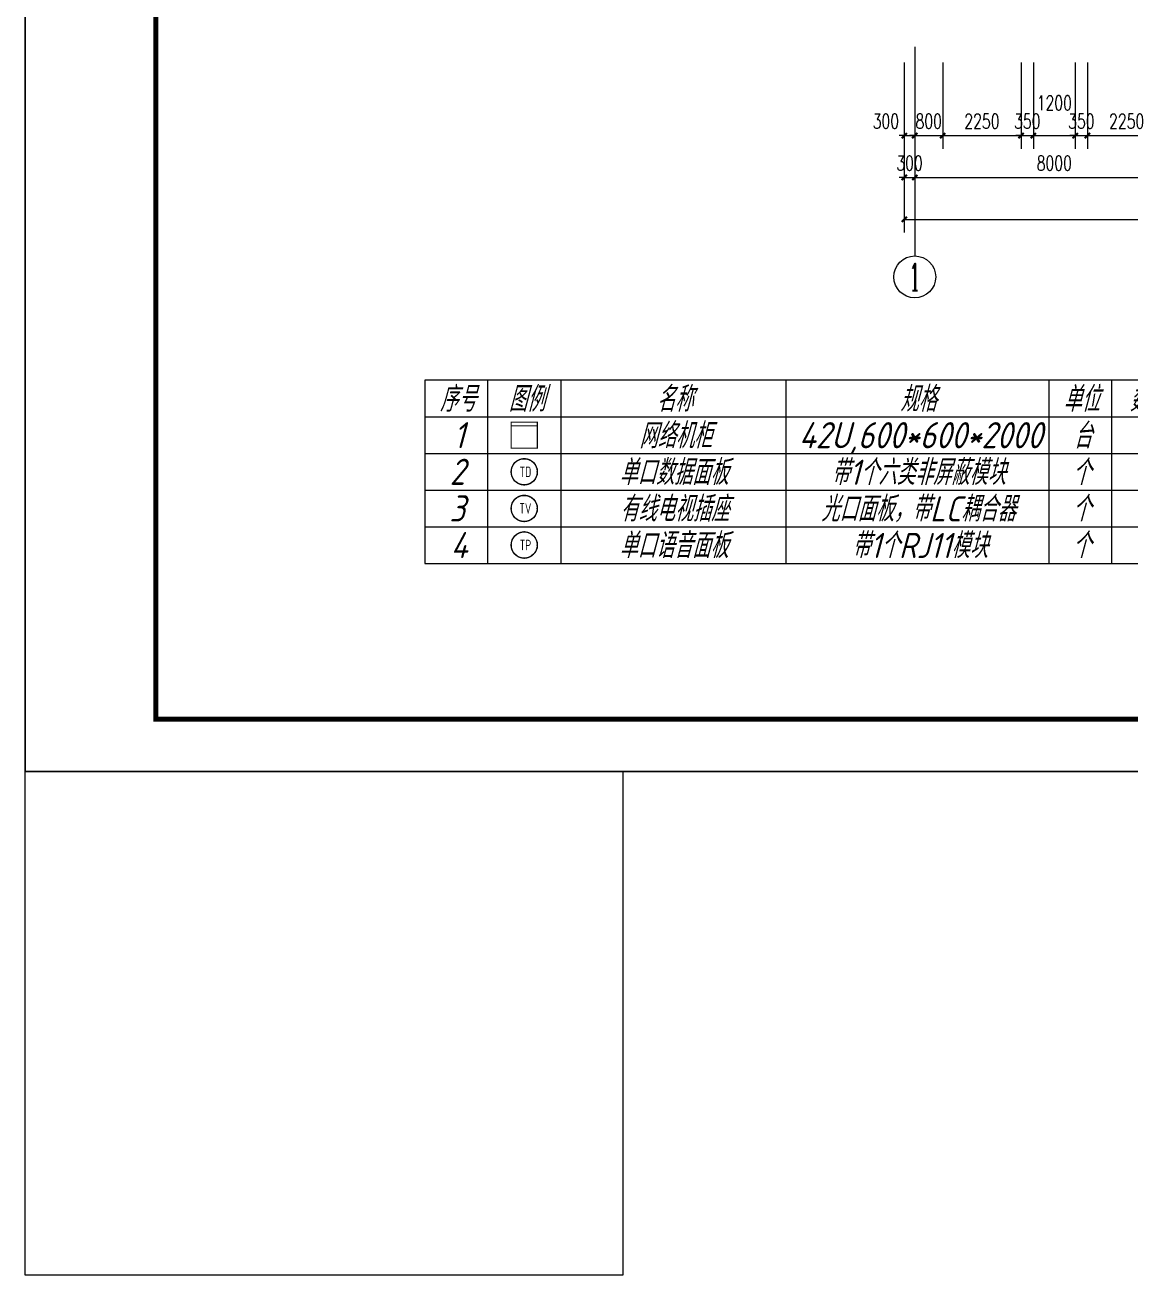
# Model space of a CAD drawing. Extents: x 0 to 2972856, y -1269770 to 0.
# Drawn here: x 2649646 to 2681356, y -1269770 to -1233923 of the extents above; entities that cross this region are included whole.
import ezdxf
from ezdxf.enums import TextEntityAlignment as Align

# ---------------------------------------------------------------- set-up
doc = ezdxf.new("R2010")
doc.units = 0
doc.header["$LTSCALE"] = 1000
doc.header["$PDSIZE"] = 50
doc.linetypes.add('接地线', pattern=[1.35002, 0.5, -1e-05, 1e-05, 0.5, -0.125, 0.1, -0.125])
for name, color, linetype in [('1-建筑底图', 8, 'Continuous'), ('AXIS_TEXT', 7, 'Continuous'), ('BTTK', 7, 'Continuous'), ('PUB_TITLE', 7, 'Continuous'), ('TEL_TAB', 7, 'Continuous'), ('电-线路-接地网', 6, '接地线')]:
    doc.layers.add(name, color=color, linetype=linetype)
doc.layers.add('yichutu', color=7, linetype='Continuous', true_color=0xffffff, plot=False)
doc.styles.add('_TCH_AXIS', font='COMPLEX', dxfattribs={"bigfont": 'GBCBIG'})
doc.styles.add('_TEL_ATTDEF', font='GBENOR', dxfattribs={"width": 0.8, "height": 3, "bigfont": 'GBCBIG'})
doc.styles.add('_TEL_DIM', font='SIMPLEX', dxfattribs={"width": 0.8, "height": 3.5, "bigfont": 'HZTXT'})
doc.styles.add('A_DIM_T3', font='SIMPLEX', dxfattribs={"width": 0.7, "bigfont": 'HZ'})
doc.styles.add('COMPLEX', font='COMPLEX')
doc.styles.add('HZ(TK)', font='geniso.shx', dxfattribs={"width": 0.9, "bigfont": 'hztxt.shx'})
doc.styles.get("Standard").update_dxf_attribs({"font": 'gbeitc.shx', "bigfont": 'gbcbig.shx'})
doc.dimstyles.new('_TCH_ARCH&&150', dxfattribs={"dimtxt": 420, "dimasz": 150, "dimexe": 375, "dimexo": 450, "dimgap": 202.5, "dimtad": 1, "dimdec": 0, "dimzin": 0, "dimdsep": 46, "dimtxsty": 'A_DIM_T3', "dimblk": 'ARCHTICK', "dimcen": 0.09, "dimclrt": 7, "dimazin": 2, "dimtfac": 1, "dimtdec": 0, "dimtix": 1, "dimtmove": 2, "dimatfit": 3, "dimfxl": 150, "dimtolj": 1, "dimtzin": 0, "dimarcsym": 0})

# ---------------------------------------------------------------- blocks, each defined once
blk = doc.blocks.new('vhtemplate_2020年新竖式图框_A0')
at = {"layer": 'PUB_TITLE', "color": 7}
blk.add_lwpolyline([(0, 0), (1189, 0), (1189, 841), (0, 841)], close=True, dxfattribs=at)
at = {"layer": 'PUB_TITLE', "const_width": 1}
blk.add_lwpolyline([(25, 10), (1179, 10), (1179, 831), (25, 831)], close=True, dxfattribs=at)
at = {"layer": 'BTTK', "color": 4, "style": 'HZ(TK)', "width": 0.9}
for tag, p in [('合作单位', (1144, 743.5)), ('建设单位', (1144, 209.5)), ('工程名称', (1144, 176.5)), ('子项名称', (1154, 160)), ('图纸名称', (1144, 141))]:
    blk.add_attdef(tag, text='', height=3.5, dxfattribs=at).set_placement(p, align=Align.MIDDLE_CENTER)
for tag, p in [('注册证书号', (1156.5, 309.01)), ('注册印章号', (1156.5, 301.01)), ('设计号', (1154, 193)), ('图别', (1137.75, 34)), ('图号', (1170.25, 34)), ('版本号', (1137.75, 26)), ('日期', (1170.25, 26))]:
    blk.add_attdef(tag, text='', height=3.5, dxfattribs=at).set_placement(p, align=Align.MIDDLE)
blk = doc.blocks.new('yct-1189-841-178350-126150-150-0.0')
at = {"layer": 'yichutu', "color": 7, "linetype": 'ByBlock', "true_color": 0xffffff}
blk.add_lwpolyline([(0, 0), (0, 126150), (178350, 126150), (178350, 0)], close=True, dxfattribs=at)
blk = doc.blocks.new('_ArchTick')
at = {"color": 0, "linetype": 'ByBlock', "const_width": 0.4}
blk.add_lwpolyline([(-0.5, -0.5), (0.5, 0.5)], dxfattribs=at)
blk = doc.blocks.new('*D1162')
at = {"layer": '1-建筑底图', "color": 0, "lineweight": -2, "transparency": 16777216}
for p, q in [((2060077, -1229225), (2060077, -1234100)), ((2167277, -1229225), (2167277, -1234100)), ((2060077, -1233725), (2167277, -1233725))]:
    blk.add_line(p, q, dxfattribs=at)
at = {"layer": 'Defpoints', "color": 0, "transparency": 16777216}
for p in [(2060077, -1228775), (2167277, -1228775), (2167277, -1233725)]:
    blk.add_point(p, dxfattribs=at)
at = {"layer": '1-建筑底图', "color": 0, "lineweight": -2, "transparency": 16777216, "xscale": 150, "yscale": 150, "zscale": 150, "rotation": 180}
blk.add_blockref('_ArchTick', (2060077, -1233725), dxfattribs=at)
at = {"layer": '1-建筑底图', "color": 0, "lineweight": -2, "transparency": 16777216, "xscale": 150, "yscale": 150, "zscale": 150}
blk.add_blockref('_ArchTick', (2167277, -1233725), dxfattribs=at)
at = {"layer": '1-建筑底图', "color": 7, "transparency": 16777216, "insert": (2113677, -1233313), "char_height": 420, "attachment_point": 5, "style": 'A_DIM_T3'}
blk.add_mtext('\\A1;107200', dxfattribs=at)
blk = doc.blocks.new('*D1163')
at = {"layer": '1-建筑底图', "color": 0, "lineweight": -2, "transparency": 16777216}
for p, q in [((2060077, -1229225), (2060077, -1232900)), ((2060377, -1229225), (2060377, -1232900)), ((2060077, -1232525), (2059927, -1232525)), ((2060077, -1232525), (2060377, -1232525)), ((2060377, -1232525), (2060527, -1232525))]:
    blk.add_line(p, q, dxfattribs=at)
at = {"layer": 'Defpoints', "color": 0, "transparency": 16777216}
for p in [(2060077, -1228775), (2060377, -1228775), (2060377, -1232525)]:
    blk.add_point(p, dxfattribs=at)
at = {"layer": '1-建筑底图', "color": 0, "lineweight": -2, "transparency": 16777216, "xscale": 150, "yscale": 150, "zscale": 150}
blk.add_blockref('_ArchTick', (2060077, -1232525), dxfattribs=at)
at = {"layer": '1-建筑底图', "color": 0, "lineweight": -2, "transparency": 16777216, "xscale": 150, "yscale": 150, "zscale": 150, "rotation": 180}
blk.add_blockref('_ArchTick', (2060377, -1232525), dxfattribs=at)
at = {"layer": '1-建筑底图', "color": 7, "transparency": 16777216, "insert": (2060227, -1232113), "char_height": 420, "attachment_point": 5, "style": 'A_DIM_T3'}
blk.add_mtext('\\A1;300', dxfattribs=at)
blk = doc.blocks.new('*D1164')
at = {"layer": '1-建筑底图', "color": 0, "lineweight": -2, "transparency": 16777216}
for p, q in [((2060377, -1229225), (2060377, -1232900)), ((2068377, -1229225), (2068377, -1232900)), ((2060377, -1232525), (2068377, -1232525))]:
    blk.add_line(p, q, dxfattribs=at)
at = {"layer": 'Defpoints', "color": 0, "transparency": 16777216}
for p in [(2060377, -1228775), (2068377, -1228775), (2068377, -1232525)]:
    blk.add_point(p, dxfattribs=at)
at = {"layer": '1-建筑底图', "color": 0, "lineweight": -2, "transparency": 16777216, "xscale": 150, "yscale": 150, "zscale": 150, "rotation": 180}
blk.add_blockref('_ArchTick', (2060377, -1232525), dxfattribs=at)
at = {"layer": '1-建筑底图', "color": 0, "lineweight": -2, "transparency": 16777216, "xscale": 150, "yscale": 150, "zscale": 150}
blk.add_blockref('_ArchTick', (2068377, -1232525), dxfattribs=at)
at = {"layer": '1-建筑底图', "color": 7, "transparency": 16777216, "insert": (2064377, -1232113), "char_height": 420, "attachment_point": 5, "style": 'A_DIM_T3'}
blk.add_mtext('\\A1;8000', dxfattribs=at)
blk = doc.blocks.new('*D1362')
at = {"layer": '1-建筑底图', "color": 0, "lineweight": -2, "transparency": 16777216}
for p, q in [((2065327, -1229225), (2065327, -1231700)), ((2067577, -1229225), (2067577, -1231700)), ((2065327, -1231325), (2067577, -1231325))]:
    blk.add_line(p, q, dxfattribs=at)
at = {"layer": 'Defpoints', "color": 0, "transparency": 16777216}
for p in [(2065327, -1228775), (2067577, -1228775), (2067577, -1231325)]:
    blk.add_point(p, dxfattribs=at)
at = {"layer": '1-建筑底图', "color": 0, "lineweight": -2, "transparency": 16777216, "xscale": 150, "yscale": 150, "zscale": 150, "rotation": 180}
blk.add_blockref('_ArchTick', (2065327, -1231325), dxfattribs=at)
at = {"layer": '1-建筑底图', "color": 0, "lineweight": -2, "transparency": 16777216, "xscale": 150, "yscale": 150, "zscale": 150}
blk.add_blockref('_ArchTick', (2067577, -1231325), dxfattribs=at)
at = {"layer": '1-建筑底图', "color": 7, "transparency": 16777216, "insert": (2066452, -1230913), "char_height": 420, "attachment_point": 5, "style": 'A_DIM_T3'}
blk.add_mtext('\\A1;2250', dxfattribs=at)
blk = doc.blocks.new('*D1363')
at = {"layer": '1-建筑底图', "color": 0, "lineweight": -2, "transparency": 16777216}
for p, q in [((2064977, -1229225), (2064977, -1231700)), ((2065327, -1229225), (2065327, -1231700)), ((2064977, -1231325), (2064827, -1231325)), ((2064977, -1231325), (2065327, -1231325)), ((2065327, -1231325), (2065477, -1231325))]:
    blk.add_line(p, q, dxfattribs=at)
at = {"layer": 'Defpoints', "color": 0, "transparency": 16777216}
for p in [(2064977, -1228775), (2065327, -1228775), (2065327, -1231325)]:
    blk.add_point(p, dxfattribs=at)
at = {"layer": '1-建筑底图', "color": 0, "lineweight": -2, "transparency": 16777216, "xscale": 150, "yscale": 150, "zscale": 150}
blk.add_blockref('_ArchTick', (2064977, -1231325), dxfattribs=at)
at = {"layer": '1-建筑底图', "color": 0, "lineweight": -2, "transparency": 16777216, "xscale": 150, "yscale": 150, "zscale": 150, "rotation": 180}
blk.add_blockref('_ArchTick', (2065327, -1231325), dxfattribs=at)
at = {"layer": '1-建筑底图', "color": 7, "transparency": 16777216, "insert": (2065152, -1230913), "char_height": 420, "attachment_point": 5, "style": 'A_DIM_T3'}
blk.add_mtext('\\A1;350', dxfattribs=at)
blk = doc.blocks.new('*D1364')
at = {"layer": '1-建筑底图', "color": 0, "lineweight": -2, "transparency": 16777216}
for p, q in [((2063777, -1229225), (2063777, -1231700)), ((2064977, -1229225), (2064977, -1231700)), ((2063777, -1231325), (2064977, -1231325))]:
    blk.add_line(p, q, dxfattribs=at)
at = {"layer": 'Defpoints', "color": 0, "transparency": 16777216}
for p in [(2063777, -1228775), (2064977, -1228775), (2064977, -1231325)]:
    blk.add_point(p, dxfattribs=at)
at = {"layer": '1-建筑底图', "color": 0, "lineweight": -2, "transparency": 16777216, "xscale": 150, "yscale": 150, "zscale": 150, "rotation": 180}
blk.add_blockref('_ArchTick', (2063777, -1231325), dxfattribs=at)
at = {"layer": '1-建筑底图', "color": 0, "lineweight": -2, "transparency": 16777216, "xscale": 150, "yscale": 150, "zscale": 150}
blk.add_blockref('_ArchTick', (2064977, -1231325), dxfattribs=at)
at = {"layer": '1-建筑底图', "color": 7, "transparency": 16777216, "insert": (2064377, -1230388), "char_height": 420, "attachment_point": 5, "style": 'A_DIM_T3'}
blk.add_mtext('\\A1;1200', dxfattribs=at)
blk = doc.blocks.new('*D1365')
at = {"layer": '1-建筑底图', "color": 0, "lineweight": -2, "transparency": 16777216}
for p, q in [((2063427, -1229225), (2063427, -1231700)), ((2063777, -1229225), (2063777, -1231700)), ((2063427, -1231325), (2063277, -1231325)), ((2063427, -1231325), (2063777, -1231325)), ((2063777, -1231325), (2063927, -1231325))]:
    blk.add_line(p, q, dxfattribs=at)
at = {"layer": 'Defpoints', "color": 0, "transparency": 16777216}
for p in [(2063427, -1228775), (2063777, -1228775), (2063777, -1231325)]:
    blk.add_point(p, dxfattribs=at)
at = {"layer": '1-建筑底图', "color": 0, "lineweight": -2, "transparency": 16777216, "xscale": 150, "yscale": 150, "zscale": 150}
blk.add_blockref('_ArchTick', (2063427, -1231325), dxfattribs=at)
at = {"layer": '1-建筑底图', "color": 0, "lineweight": -2, "transparency": 16777216, "xscale": 150, "yscale": 150, "zscale": 150, "rotation": 180}
blk.add_blockref('_ArchTick', (2063777, -1231325), dxfattribs=at)
at = {"layer": '1-建筑底图', "color": 7, "transparency": 16777216, "insert": (2063602, -1230913), "char_height": 420, "attachment_point": 5, "style": 'A_DIM_T3'}
blk.add_mtext('\\A1;350', dxfattribs=at)
blk = doc.blocks.new('*D1366')
at = {"layer": '1-建筑底图', "color": 0, "lineweight": -2, "transparency": 16777216}
for p, q in [((2061177, -1229225), (2061177, -1231700)), ((2063427, -1229225), (2063427, -1231700)), ((2061177, -1231325), (2063427, -1231325))]:
    blk.add_line(p, q, dxfattribs=at)
at = {"layer": 'Defpoints', "color": 0, "transparency": 16777216}
for p in [(2061177, -1228775), (2063427, -1228775), (2063427, -1231325)]:
    blk.add_point(p, dxfattribs=at)
at = {"layer": '1-建筑底图', "color": 0, "lineweight": -2, "transparency": 16777216, "xscale": 150, "yscale": 150, "zscale": 150, "rotation": 180}
blk.add_blockref('_ArchTick', (2061177, -1231325), dxfattribs=at)
at = {"layer": '1-建筑底图', "color": 0, "lineweight": -2, "transparency": 16777216, "xscale": 150, "yscale": 150, "zscale": 150}
blk.add_blockref('_ArchTick', (2063427, -1231325), dxfattribs=at)
at = {"layer": '1-建筑底图', "color": 7, "transparency": 16777216, "insert": (2062302, -1230913), "char_height": 420, "attachment_point": 5, "style": 'A_DIM_T3'}
blk.add_mtext('\\A1;2250', dxfattribs=at)
blk = doc.blocks.new('*D1367')
at = {"layer": '1-建筑底图', "color": 0, "lineweight": -2, "transparency": 16777216}
for p, q in [((2060377, -1229225), (2060377, -1231700)), ((2061177, -1229225), (2061177, -1231700)), ((2060377, -1231325), (2060227, -1231325)), ((2060377, -1231325), (2061177, -1231325)), ((2061177, -1231325), (2061327, -1231325))]:
    blk.add_line(p, q, dxfattribs=at)
at = {"layer": 'Defpoints', "color": 0, "transparency": 16777216}
for p in [(2060377, -1228775), (2061177, -1228775), (2061177, -1231325)]:
    blk.add_point(p, dxfattribs=at)
at = {"layer": '1-建筑底图', "color": 0, "lineweight": -2, "transparency": 16777216, "xscale": 150, "yscale": 150, "zscale": 150}
blk.add_blockref('_ArchTick', (2060377, -1231325), dxfattribs=at)
at = {"layer": '1-建筑底图', "color": 0, "lineweight": -2, "transparency": 16777216, "xscale": 150, "yscale": 150, "zscale": 150, "rotation": 180}
blk.add_blockref('_ArchTick', (2061177, -1231325), dxfattribs=at)
at = {"layer": '1-建筑底图', "color": 7, "transparency": 16777216, "insert": (2060777, -1230913), "char_height": 420, "attachment_point": 5, "style": 'A_DIM_T3'}
blk.add_mtext('\\A1;800', dxfattribs=at)
blk = doc.blocks.new('*D1368')
at = {"layer": '1-建筑底图', "color": 0, "lineweight": -2, "transparency": 16777216}
for p, q in [((2060077, -1229225), (2060077, -1231700)), ((2060377, -1229225), (2060377, -1231700)), ((2060077, -1231325), (2059927, -1231325)), ((2060077, -1231325), (2060377, -1231325)), ((2060377, -1231325), (2060527, -1231325))]:
    blk.add_line(p, q, dxfattribs=at)
at = {"layer": 'Defpoints', "color": 0, "transparency": 16777216}
for p in [(2060077, -1228775), (2060377, -1228775), (2060377, -1231325)]:
    blk.add_point(p, dxfattribs=at)
at = {"layer": '1-建筑底图', "color": 0, "lineweight": -2, "transparency": 16777216, "xscale": 150, "yscale": 150, "zscale": 150}
blk.add_blockref('_ArchTick', (2060077, -1231325), dxfattribs=at)
at = {"layer": '1-建筑底图', "color": 0, "lineweight": -2, "transparency": 16777216, "xscale": 150, "yscale": 150, "zscale": 150, "rotation": 180}
blk.add_blockref('_ArchTick', (2060377, -1231325), dxfattribs=at)
at = {"layer": '1-建筑底图', "color": 7, "transparency": 16777216, "insert": (2059549, -1230913), "char_height": 420, "attachment_point": 5, "style": 'A_DIM_T3'}
blk.add_mtext('\\A1;300', dxfattribs=at)
blk = doc.blocks.new('*D1469')
at = {"layer": '1-建筑底图', "color": 0, "lineweight": -2, "transparency": 16777216}
for p, q in [((2060077, -1229225), (2060077, -1234100)), ((2167277, -1229225), (2167277, -1234100)), ((2060077, -1233725), (2167277, -1233725))]:
    blk.add_line(p, q, dxfattribs=at)
at = {"layer": 'Defpoints', "color": 0, "transparency": 16777216}
for p in [(2060077, -1228775), (2167277, -1228775), (2167277, -1233725)]:
    blk.add_point(p, dxfattribs=at)
at = {"layer": '1-建筑底图', "color": 0, "lineweight": -2, "transparency": 16777216, "xscale": 150, "yscale": 150, "zscale": 150, "rotation": 180}
blk.add_blockref('_ArchTick', (2060077, -1233725), dxfattribs=at)
at = {"layer": '1-建筑底图', "color": 0, "lineweight": -2, "transparency": 16777216, "xscale": 150, "yscale": 150, "zscale": 150}
blk.add_blockref('_ArchTick', (2167277, -1233725), dxfattribs=at)
at = {"layer": '1-建筑底图', "color": 7, "transparency": 16777216, "insert": (2113677, -1233313), "char_height": 420, "attachment_point": 5, "style": 'A_DIM_T3'}
blk.add_mtext('\\A1;107200', dxfattribs=at)
blk = doc.blocks.new('*D1470')
at = {"layer": '1-建筑底图', "color": 0, "lineweight": -2, "transparency": 16777216}
for p, q in [((2060077, -1229225), (2060077, -1232900)), ((2060377, -1229225), (2060377, -1232900)), ((2060077, -1232525), (2059927, -1232525)), ((2060077, -1232525), (2060377, -1232525)), ((2060377, -1232525), (2060527, -1232525))]:
    blk.add_line(p, q, dxfattribs=at)
at = {"layer": 'Defpoints', "color": 0, "transparency": 16777216}
for p in [(2060077, -1228775), (2060377, -1228775), (2060377, -1232525)]:
    blk.add_point(p, dxfattribs=at)
at = {"layer": '1-建筑底图', "color": 0, "lineweight": -2, "transparency": 16777216, "xscale": 150, "yscale": 150, "zscale": 150}
blk.add_blockref('_ArchTick', (2060077, -1232525), dxfattribs=at)
at = {"layer": '1-建筑底图', "color": 0, "lineweight": -2, "transparency": 16777216, "xscale": 150, "yscale": 150, "zscale": 150, "rotation": 180}
blk.add_blockref('_ArchTick', (2060377, -1232525), dxfattribs=at)
at = {"layer": '1-建筑底图', "color": 7, "transparency": 16777216, "insert": (2060227, -1232113), "char_height": 420, "attachment_point": 5, "style": 'A_DIM_T3'}
blk.add_mtext('\\A1;300', dxfattribs=at)
blk = doc.blocks.new('*D1471')
at = {"layer": '1-建筑底图', "color": 0, "lineweight": -2, "transparency": 16777216}
for p, q in [((2060377, -1229225), (2060377, -1232900)), ((2068377, -1229225), (2068377, -1232900)), ((2060377, -1232525), (2068377, -1232525))]:
    blk.add_line(p, q, dxfattribs=at)
at = {"layer": 'Defpoints', "color": 0, "transparency": 16777216}
for p in [(2060377, -1228775), (2068377, -1228775), (2068377, -1232525)]:
    blk.add_point(p, dxfattribs=at)
at = {"layer": '1-建筑底图', "color": 0, "lineweight": -2, "transparency": 16777216, "xscale": 150, "yscale": 150, "zscale": 150, "rotation": 180}
blk.add_blockref('_ArchTick', (2060377, -1232525), dxfattribs=at)
at = {"layer": '1-建筑底图', "color": 0, "lineweight": -2, "transparency": 16777216, "xscale": 150, "yscale": 150, "zscale": 150}
blk.add_blockref('_ArchTick', (2068377, -1232525), dxfattribs=at)
at = {"layer": '1-建筑底图', "color": 7, "transparency": 16777216, "insert": (2064377, -1232113), "char_height": 420, "attachment_point": 5, "style": 'A_DIM_T3'}
blk.add_mtext('\\A1;8000', dxfattribs=at)
blk = doc.blocks.new('*D1669')
at = {"layer": '1-建筑底图', "color": 0, "lineweight": -2, "transparency": 16777216}
for p, q in [((2065327, -1229225), (2065327, -1231700)), ((2067577, -1229225), (2067577, -1231700)), ((2065327, -1231325), (2067577, -1231325))]:
    blk.add_line(p, q, dxfattribs=at)
at = {"layer": 'Defpoints', "color": 0, "transparency": 16777216}
for p in [(2065327, -1228775), (2067577, -1228775), (2067577, -1231325)]:
    blk.add_point(p, dxfattribs=at)
at = {"layer": '1-建筑底图', "color": 0, "lineweight": -2, "transparency": 16777216, "xscale": 150, "yscale": 150, "zscale": 150, "rotation": 180}
blk.add_blockref('_ArchTick', (2065327, -1231325), dxfattribs=at)
at = {"layer": '1-建筑底图', "color": 0, "lineweight": -2, "transparency": 16777216, "xscale": 150, "yscale": 150, "zscale": 150}
blk.add_blockref('_ArchTick', (2067577, -1231325), dxfattribs=at)
at = {"layer": '1-建筑底图', "color": 7, "transparency": 16777216, "insert": (2066452, -1230913), "char_height": 420, "attachment_point": 5, "style": 'A_DIM_T3'}
blk.add_mtext('\\A1;2250', dxfattribs=at)
blk = doc.blocks.new('*D1670')
at = {"layer": '1-建筑底图', "color": 0, "lineweight": -2, "transparency": 16777216}
for p, q in [((2064977, -1229225), (2064977, -1231700)), ((2065327, -1229225), (2065327, -1231700)), ((2064977, -1231325), (2064827, -1231325)), ((2064977, -1231325), (2065327, -1231325)), ((2065327, -1231325), (2065477, -1231325))]:
    blk.add_line(p, q, dxfattribs=at)
at = {"layer": 'Defpoints', "color": 0, "transparency": 16777216}
for p in [(2064977, -1228775), (2065327, -1228775), (2065327, -1231325)]:
    blk.add_point(p, dxfattribs=at)
at = {"layer": '1-建筑底图', "color": 0, "lineweight": -2, "transparency": 16777216, "xscale": 150, "yscale": 150, "zscale": 150}
blk.add_blockref('_ArchTick', (2064977, -1231325), dxfattribs=at)
at = {"layer": '1-建筑底图', "color": 0, "lineweight": -2, "transparency": 16777216, "xscale": 150, "yscale": 150, "zscale": 150, "rotation": 180}
blk.add_blockref('_ArchTick', (2065327, -1231325), dxfattribs=at)
at = {"layer": '1-建筑底图', "color": 7, "transparency": 16777216, "insert": (2065152, -1230913), "char_height": 420, "attachment_point": 5, "style": 'A_DIM_T3'}
blk.add_mtext('\\A1;350', dxfattribs=at)
blk = doc.blocks.new('*D1671')
at = {"layer": '1-建筑底图', "color": 0, "lineweight": -2, "transparency": 16777216}
for p, q in [((2063777, -1229225), (2063777, -1231700)), ((2064977, -1229225), (2064977, -1231700)), ((2063777, -1231325), (2064977, -1231325))]:
    blk.add_line(p, q, dxfattribs=at)
at = {"layer": 'Defpoints', "color": 0, "transparency": 16777216}
for p in [(2063777, -1228775), (2064977, -1228775), (2064977, -1231325)]:
    blk.add_point(p, dxfattribs=at)
at = {"layer": '1-建筑底图', "color": 0, "lineweight": -2, "transparency": 16777216, "xscale": 150, "yscale": 150, "zscale": 150, "rotation": 180}
blk.add_blockref('_ArchTick', (2063777, -1231325), dxfattribs=at)
at = {"layer": '1-建筑底图', "color": 0, "lineweight": -2, "transparency": 16777216, "xscale": 150, "yscale": 150, "zscale": 150}
blk.add_blockref('_ArchTick', (2064977, -1231325), dxfattribs=at)
at = {"layer": '1-建筑底图', "color": 7, "transparency": 16777216, "insert": (2064377, -1230388), "char_height": 420, "attachment_point": 5, "style": 'A_DIM_T3'}
blk.add_mtext('\\A1;1200', dxfattribs=at)
blk = doc.blocks.new('*D1672')
at = {"layer": '1-建筑底图', "color": 0, "lineweight": -2, "transparency": 16777216}
for p, q in [((2063427, -1229225), (2063427, -1231700)), ((2063777, -1229225), (2063777, -1231700)), ((2063427, -1231325), (2063277, -1231325)), ((2063427, -1231325), (2063777, -1231325)), ((2063777, -1231325), (2063927, -1231325))]:
    blk.add_line(p, q, dxfattribs=at)
at = {"layer": 'Defpoints', "color": 0, "transparency": 16777216}
for p in [(2063427, -1228775), (2063777, -1228775), (2063777, -1231325)]:
    blk.add_point(p, dxfattribs=at)
at = {"layer": '1-建筑底图', "color": 0, "lineweight": -2, "transparency": 16777216, "xscale": 150, "yscale": 150, "zscale": 150}
blk.add_blockref('_ArchTick', (2063427, -1231325), dxfattribs=at)
at = {"layer": '1-建筑底图', "color": 0, "lineweight": -2, "transparency": 16777216, "xscale": 150, "yscale": 150, "zscale": 150, "rotation": 180}
blk.add_blockref('_ArchTick', (2063777, -1231325), dxfattribs=at)
at = {"layer": '1-建筑底图', "color": 7, "transparency": 16777216, "insert": (2063602, -1230913), "char_height": 420, "attachment_point": 5, "style": 'A_DIM_T3'}
blk.add_mtext('\\A1;350', dxfattribs=at)
blk = doc.blocks.new('*D1673')
at = {"layer": '1-建筑底图', "color": 0, "lineweight": -2, "transparency": 16777216}
for p, q in [((2061177, -1229225), (2061177, -1231700)), ((2063427, -1229225), (2063427, -1231700)), ((2061177, -1231325), (2063427, -1231325))]:
    blk.add_line(p, q, dxfattribs=at)
at = {"layer": 'Defpoints', "color": 0, "transparency": 16777216}
for p in [(2061177, -1228775), (2063427, -1228775), (2063427, -1231325)]:
    blk.add_point(p, dxfattribs=at)
at = {"layer": '1-建筑底图', "color": 0, "lineweight": -2, "transparency": 16777216, "xscale": 150, "yscale": 150, "zscale": 150, "rotation": 180}
blk.add_blockref('_ArchTick', (2061177, -1231325), dxfattribs=at)
at = {"layer": '1-建筑底图', "color": 0, "lineweight": -2, "transparency": 16777216, "xscale": 150, "yscale": 150, "zscale": 150}
blk.add_blockref('_ArchTick', (2063427, -1231325), dxfattribs=at)
at = {"layer": '1-建筑底图', "color": 7, "transparency": 16777216, "insert": (2062302, -1230913), "char_height": 420, "attachment_point": 5, "style": 'A_DIM_T3'}
blk.add_mtext('\\A1;2250', dxfattribs=at)
blk = doc.blocks.new('*D1674')
at = {"layer": '1-建筑底图', "color": 0, "lineweight": -2, "transparency": 16777216}
for p, q in [((2060377, -1229225), (2060377, -1231700)), ((2061177, -1229225), (2061177, -1231700)), ((2060377, -1231325), (2060227, -1231325)), ((2060377, -1231325), (2061177, -1231325)), ((2061177, -1231325), (2061327, -1231325))]:
    blk.add_line(p, q, dxfattribs=at)
at = {"layer": 'Defpoints', "color": 0, "transparency": 16777216}
for p in [(2060377, -1228775), (2061177, -1228775), (2061177, -1231325)]:
    blk.add_point(p, dxfattribs=at)
at = {"layer": '1-建筑底图', "color": 0, "lineweight": -2, "transparency": 16777216, "xscale": 150, "yscale": 150, "zscale": 150}
blk.add_blockref('_ArchTick', (2060377, -1231325), dxfattribs=at)
at = {"layer": '1-建筑底图', "color": 0, "lineweight": -2, "transparency": 16777216, "xscale": 150, "yscale": 150, "zscale": 150, "rotation": 180}
blk.add_blockref('_ArchTick', (2061177, -1231325), dxfattribs=at)
at = {"layer": '1-建筑底图', "color": 7, "transparency": 16777216, "insert": (2060777, -1230913), "char_height": 420, "attachment_point": 5, "style": 'A_DIM_T3'}
blk.add_mtext('\\A1;800', dxfattribs=at)
blk = doc.blocks.new('*D1675')
at = {"layer": '1-建筑底图', "color": 0, "lineweight": -2, "transparency": 16777216}
for p, q in [((2060077, -1229225), (2060077, -1231700)), ((2060377, -1229225), (2060377, -1231700)), ((2060077, -1231325), (2059927, -1231325)), ((2060077, -1231325), (2060377, -1231325)), ((2060377, -1231325), (2060527, -1231325))]:
    blk.add_line(p, q, dxfattribs=at)
at = {"layer": 'Defpoints', "color": 0, "transparency": 16777216}
for p in [(2060077, -1228775), (2060377, -1228775), (2060377, -1231325)]:
    blk.add_point(p, dxfattribs=at)
at = {"layer": '1-建筑底图', "color": 0, "lineweight": -2, "transparency": 16777216, "xscale": 150, "yscale": 150, "zscale": 150}
blk.add_blockref('_ArchTick', (2060077, -1231325), dxfattribs=at)
at = {"layer": '1-建筑底图', "color": 0, "lineweight": -2, "transparency": 16777216, "xscale": 150, "yscale": 150, "zscale": 150, "rotation": 180}
blk.add_blockref('_ArchTick', (2060377, -1231325), dxfattribs=at)
at = {"layer": '1-建筑底图', "color": 7, "transparency": 16777216, "insert": (2059549, -1230913), "char_height": 420, "attachment_point": 5, "style": 'A_DIM_T3'}
blk.add_mtext('\\A1;300', dxfattribs=at)
blk = doc.blocks.new('_AXISO')
blk.add_circle((0, 0), 0.5)
at = {"layer": 'AXIS_TEXT', "style": 'COMPLEX', "width": 1.041667}
blk.add_attdef('A', text='', height=0.56, dxfattribs=at).set_placement((-0.25, -0.28), (0.25, -0.28), align=Align.FIT)
blk = doc.blocks.new('*D1776')
at = {"layer": '1-建筑底图', "color": 0, "lineweight": -2, "transparency": 16777216}
for p, q in [((2060077, -1229225), (2060077, -1234100)), ((2167277, -1229225), (2167277, -1234100)), ((2060077, -1233725), (2167277, -1233725))]:
    blk.add_line(p, q, dxfattribs=at)
at = {"layer": 'Defpoints', "color": 0, "transparency": 16777216}
for p in [(2060077, -1228775), (2167277, -1228775), (2167277, -1233725)]:
    blk.add_point(p, dxfattribs=at)
at = {"layer": '1-建筑底图', "color": 0, "lineweight": -2, "transparency": 16777216, "xscale": 150, "yscale": 150, "zscale": 150, "rotation": 180}
blk.add_blockref('_ArchTick', (2060077, -1233725), dxfattribs=at)
at = {"layer": '1-建筑底图', "color": 0, "lineweight": -2, "transparency": 16777216, "xscale": 150, "yscale": 150, "zscale": 150}
blk.add_blockref('_ArchTick', (2167277, -1233725), dxfattribs=at)
at = {"layer": '1-建筑底图', "color": 7, "transparency": 16777216, "insert": (2113677, -1233313), "char_height": 420, "attachment_point": 5, "style": 'A_DIM_T3'}
blk.add_mtext('\\A1;107200', dxfattribs=at)
blk = doc.blocks.new('*D1777')
at = {"layer": '1-建筑底图', "color": 0, "lineweight": -2, "transparency": 16777216}
for p, q in [((2060077, -1229225), (2060077, -1232900)), ((2060377, -1229225), (2060377, -1232900)), ((2060077, -1232525), (2059927, -1232525)), ((2060077, -1232525), (2060377, -1232525)), ((2060377, -1232525), (2060527, -1232525))]:
    blk.add_line(p, q, dxfattribs=at)
at = {"layer": 'Defpoints', "color": 0, "transparency": 16777216}
for p in [(2060077, -1228775), (2060377, -1228775), (2060377, -1232525)]:
    blk.add_point(p, dxfattribs=at)
at = {"layer": '1-建筑底图', "color": 0, "lineweight": -2, "transparency": 16777216, "xscale": 150, "yscale": 150, "zscale": 150}
blk.add_blockref('_ArchTick', (2060077, -1232525), dxfattribs=at)
at = {"layer": '1-建筑底图', "color": 0, "lineweight": -2, "transparency": 16777216, "xscale": 150, "yscale": 150, "zscale": 150, "rotation": 180}
blk.add_blockref('_ArchTick', (2060377, -1232525), dxfattribs=at)
at = {"layer": '1-建筑底图', "color": 7, "transparency": 16777216, "insert": (2060227, -1232113), "char_height": 420, "attachment_point": 5, "style": 'A_DIM_T3'}
blk.add_mtext('\\A1;300', dxfattribs=at)
blk = doc.blocks.new('*D1778')
at = {"layer": '1-建筑底图', "color": 0, "lineweight": -2, "transparency": 16777216}
for p, q in [((2060377, -1229225), (2060377, -1232900)), ((2068377, -1229225), (2068377, -1232900)), ((2060377, -1232525), (2068377, -1232525))]:
    blk.add_line(p, q, dxfattribs=at)
at = {"layer": 'Defpoints', "color": 0, "transparency": 16777216}
for p in [(2060377, -1228775), (2068377, -1228775), (2068377, -1232525)]:
    blk.add_point(p, dxfattribs=at)
at = {"layer": '1-建筑底图', "color": 0, "lineweight": -2, "transparency": 16777216, "xscale": 150, "yscale": 150, "zscale": 150, "rotation": 180}
blk.add_blockref('_ArchTick', (2060377, -1232525), dxfattribs=at)
at = {"layer": '1-建筑底图', "color": 0, "lineweight": -2, "transparency": 16777216, "xscale": 150, "yscale": 150, "zscale": 150}
blk.add_blockref('_ArchTick', (2068377, -1232525), dxfattribs=at)
at = {"layer": '1-建筑底图', "color": 7, "transparency": 16777216, "insert": (2064377, -1232113), "char_height": 420, "attachment_point": 5, "style": 'A_DIM_T3'}
blk.add_mtext('\\A1;8000', dxfattribs=at)
blk = doc.blocks.new('*D1976')
at = {"layer": '1-建筑底图', "color": 0, "lineweight": -2, "transparency": 16777216}
for p, q in [((2065327, -1229225), (2065327, -1231700)), ((2067577, -1229225), (2067577, -1231700)), ((2065327, -1231325), (2067577, -1231325))]:
    blk.add_line(p, q, dxfattribs=at)
at = {"layer": 'Defpoints', "color": 0, "transparency": 16777216}
for p in [(2065327, -1228775), (2067577, -1228775), (2067577, -1231325)]:
    blk.add_point(p, dxfattribs=at)
at = {"layer": '1-建筑底图', "color": 0, "lineweight": -2, "transparency": 16777216, "xscale": 150, "yscale": 150, "zscale": 150, "rotation": 180}
blk.add_blockref('_ArchTick', (2065327, -1231325), dxfattribs=at)
at = {"layer": '1-建筑底图', "color": 0, "lineweight": -2, "transparency": 16777216, "xscale": 150, "yscale": 150, "zscale": 150}
blk.add_blockref('_ArchTick', (2067577, -1231325), dxfattribs=at)
at = {"layer": '1-建筑底图', "color": 7, "transparency": 16777216, "insert": (2066452, -1230913), "char_height": 420, "attachment_point": 5, "style": 'A_DIM_T3'}
blk.add_mtext('\\A1;2250', dxfattribs=at)
blk = doc.blocks.new('*D1977')
at = {"layer": '1-建筑底图', "color": 0, "lineweight": -2, "transparency": 16777216}
for p, q in [((2064977, -1229225), (2064977, -1231700)), ((2065327, -1229225), (2065327, -1231700)), ((2064977, -1231325), (2064827, -1231325)), ((2064977, -1231325), (2065327, -1231325)), ((2065327, -1231325), (2065477, -1231325))]:
    blk.add_line(p, q, dxfattribs=at)
at = {"layer": 'Defpoints', "color": 0, "transparency": 16777216}
for p in [(2064977, -1228775), (2065327, -1228775), (2065327, -1231325)]:
    blk.add_point(p, dxfattribs=at)
at = {"layer": '1-建筑底图', "color": 0, "lineweight": -2, "transparency": 16777216, "xscale": 150, "yscale": 150, "zscale": 150}
blk.add_blockref('_ArchTick', (2064977, -1231325), dxfattribs=at)
at = {"layer": '1-建筑底图', "color": 0, "lineweight": -2, "transparency": 16777216, "xscale": 150, "yscale": 150, "zscale": 150, "rotation": 180}
blk.add_blockref('_ArchTick', (2065327, -1231325), dxfattribs=at)
at = {"layer": '1-建筑底图', "color": 7, "transparency": 16777216, "insert": (2065152, -1230913), "char_height": 420, "attachment_point": 5, "style": 'A_DIM_T3'}
blk.add_mtext('\\A1;350', dxfattribs=at)
blk = doc.blocks.new('*D1978')
at = {"layer": '1-建筑底图', "color": 0, "lineweight": -2, "transparency": 16777216}
for p, q in [((2063777, -1229225), (2063777, -1231700)), ((2064977, -1229225), (2064977, -1231700)), ((2063777, -1231325), (2064977, -1231325))]:
    blk.add_line(p, q, dxfattribs=at)
at = {"layer": 'Defpoints', "color": 0, "transparency": 16777216}
for p in [(2063777, -1228775), (2064977, -1228775), (2064977, -1231325)]:
    blk.add_point(p, dxfattribs=at)
at = {"layer": '1-建筑底图', "color": 0, "lineweight": -2, "transparency": 16777216, "xscale": 150, "yscale": 150, "zscale": 150, "rotation": 180}
blk.add_blockref('_ArchTick', (2063777, -1231325), dxfattribs=at)
at = {"layer": '1-建筑底图', "color": 0, "lineweight": -2, "transparency": 16777216, "xscale": 150, "yscale": 150, "zscale": 150}
blk.add_blockref('_ArchTick', (2064977, -1231325), dxfattribs=at)
at = {"layer": '1-建筑底图', "color": 7, "transparency": 16777216, "insert": (2064377, -1230388), "char_height": 420, "attachment_point": 5, "style": 'A_DIM_T3'}
blk.add_mtext('\\A1;1200', dxfattribs=at)
blk = doc.blocks.new('*D1979')
at = {"layer": '1-建筑底图', "color": 0, "lineweight": -2, "transparency": 16777216}
for p, q in [((2063427, -1229225), (2063427, -1231700)), ((2063777, -1229225), (2063777, -1231700)), ((2063427, -1231325), (2063277, -1231325)), ((2063427, -1231325), (2063777, -1231325)), ((2063777, -1231325), (2063927, -1231325))]:
    blk.add_line(p, q, dxfattribs=at)
at = {"layer": 'Defpoints', "color": 0, "transparency": 16777216}
for p in [(2063427, -1228775), (2063777, -1228775), (2063777, -1231325)]:
    blk.add_point(p, dxfattribs=at)
at = {"layer": '1-建筑底图', "color": 0, "lineweight": -2, "transparency": 16777216, "xscale": 150, "yscale": 150, "zscale": 150}
blk.add_blockref('_ArchTick', (2063427, -1231325), dxfattribs=at)
at = {"layer": '1-建筑底图', "color": 0, "lineweight": -2, "transparency": 16777216, "xscale": 150, "yscale": 150, "zscale": 150, "rotation": 180}
blk.add_blockref('_ArchTick', (2063777, -1231325), dxfattribs=at)
at = {"layer": '1-建筑底图', "color": 7, "transparency": 16777216, "insert": (2063602, -1230913), "char_height": 420, "attachment_point": 5, "style": 'A_DIM_T3'}
blk.add_mtext('\\A1;350', dxfattribs=at)
blk = doc.blocks.new('*D1980')
at = {"layer": '1-建筑底图', "color": 0, "lineweight": -2, "transparency": 16777216}
for p, q in [((2061177, -1229225), (2061177, -1231700)), ((2063427, -1229225), (2063427, -1231700)), ((2061177, -1231325), (2063427, -1231325))]:
    blk.add_line(p, q, dxfattribs=at)
at = {"layer": 'Defpoints', "color": 0, "transparency": 16777216}
for p in [(2061177, -1228775), (2063427, -1228775), (2063427, -1231325)]:
    blk.add_point(p, dxfattribs=at)
at = {"layer": '1-建筑底图', "color": 0, "lineweight": -2, "transparency": 16777216, "xscale": 150, "yscale": 150, "zscale": 150, "rotation": 180}
blk.add_blockref('_ArchTick', (2061177, -1231325), dxfattribs=at)
at = {"layer": '1-建筑底图', "color": 0, "lineweight": -2, "transparency": 16777216, "xscale": 150, "yscale": 150, "zscale": 150}
blk.add_blockref('_ArchTick', (2063427, -1231325), dxfattribs=at)
at = {"layer": '1-建筑底图', "color": 7, "transparency": 16777216, "insert": (2062302, -1230913), "char_height": 420, "attachment_point": 5, "style": 'A_DIM_T3'}
blk.add_mtext('\\A1;2250', dxfattribs=at)
blk = doc.blocks.new('*D1981')
at = {"layer": '1-建筑底图', "color": 0, "lineweight": -2, "transparency": 16777216}
for p, q in [((2060377, -1229225), (2060377, -1231700)), ((2061177, -1229225), (2061177, -1231700)), ((2060377, -1231325), (2060227, -1231325)), ((2060377, -1231325), (2061177, -1231325)), ((2061177, -1231325), (2061327, -1231325))]:
    blk.add_line(p, q, dxfattribs=at)
at = {"layer": 'Defpoints', "color": 0, "transparency": 16777216}
for p in [(2060377, -1228775), (2061177, -1228775), (2061177, -1231325)]:
    blk.add_point(p, dxfattribs=at)
at = {"layer": '1-建筑底图', "color": 0, "lineweight": -2, "transparency": 16777216, "xscale": 150, "yscale": 150, "zscale": 150}
blk.add_blockref('_ArchTick', (2060377, -1231325), dxfattribs=at)
at = {"layer": '1-建筑底图', "color": 0, "lineweight": -2, "transparency": 16777216, "xscale": 150, "yscale": 150, "zscale": 150, "rotation": 180}
blk.add_blockref('_ArchTick', (2061177, -1231325), dxfattribs=at)
at = {"layer": '1-建筑底图', "color": 7, "transparency": 16777216, "insert": (2060777, -1230913), "char_height": 420, "attachment_point": 5, "style": 'A_DIM_T3'}
blk.add_mtext('\\A1;800', dxfattribs=at)
blk = doc.blocks.new('*D1982')
at = {"layer": '1-建筑底图', "color": 0, "lineweight": -2, "transparency": 16777216}
for p, q in [((2060077, -1229225), (2060077, -1231700)), ((2060377, -1229225), (2060377, -1231700)), ((2060077, -1231325), (2059927, -1231325)), ((2060077, -1231325), (2060377, -1231325)), ((2060377, -1231325), (2060527, -1231325))]:
    blk.add_line(p, q, dxfattribs=at)
at = {"layer": 'Defpoints', "color": 0, "transparency": 16777216}
for p in [(2060077, -1228775), (2060377, -1228775), (2060377, -1231325)]:
    blk.add_point(p, dxfattribs=at)
at = {"layer": '1-建筑底图', "color": 0, "lineweight": -2, "transparency": 16777216, "xscale": 150, "yscale": 150, "zscale": 150}
blk.add_blockref('_ArchTick', (2060077, -1231325), dxfattribs=at)
at = {"layer": '1-建筑底图', "color": 0, "lineweight": -2, "transparency": 16777216, "xscale": 150, "yscale": 150, "zscale": 150, "rotation": 180}
blk.add_blockref('_ArchTick', (2060377, -1231325), dxfattribs=at)
at = {"layer": '1-建筑底图', "color": 7, "transparency": 16777216, "insert": (2059549, -1230913), "char_height": 420, "attachment_point": 5, "style": 'A_DIM_T3'}
blk.add_mtext('\\A1;300', dxfattribs=at)
blk = doc.blocks.new('$equip_U$00000092(win7-PC-hzk)')
at = {"const_width": 0.05}
blk.add_lwpolyline([(-0.6, 1.2), (0.6, 1.2), (0.6, 0), (-0.6, 0)], close=True, dxfattribs=at)
blk.add_lwpolyline([(-0.6, 1.028), (0.6, 1.028)], dxfattribs=at)
at = {"color": 7, "style": '_TEL_DIM', "flags": 1}
for tag in ['A', 'REMARK']:
    blk.add_attdef(tag, text='', height=0.00002, dxfattribs=at).set_placement((0, 0), align=Align.MIDDLE_CENTER)
at = {"color": 7, "style": '_TEL_DIM'}
blk.add_attdef('$TEXT$', text='', height=0.00002, dxfattribs=at).set_placement((0, 0), align=Align.MIDDLE_CENTER)
blk = doc.blocks.new('$equip$00003209')
at = {"const_width": 0.05}
blk.add_lwpolyline([(0, 0.5, -1), (0, -0.5, -1), (0, 0.5, 0.021884)], format="xyb", dxfattribs=at)
blk.add_circle((0, 0), 0.5)
for p in [(0, 0.5), (-0.5, 0), (0.5, 0), (0, -0.5)]:
    blk.add_point(p)
at = {"color": 7, "style": '_TEL_ATTDEF'}
blk.add_attdef('$TEXT$', text='', height=0.4, dxfattribs=at).set_placement((0, 0), align=Align.MIDDLE_CENTER)
at = {"color": 7, "style": '_TEL_DIM', "flags": 1}
for tag in ['A', 'REMARK']:
    blk.add_attdef(tag, text='', height=0.00002, dxfattribs=at).set_placement((0, 0), align=Align.MIDDLE_CENTER)
blk = doc.blocks.new('$equip$00003204')
at = {"const_width": 0.05}
blk.add_lwpolyline([(0, 0.5, -1), (0, -0.5, -1), (0, 0.5, 0.021884)], format="xyb", dxfattribs=at)
blk.add_circle((0, 0), 0.5)
for p in [(0, 0.5), (-0.5, 0), (0.5, 0), (0, -0.5)]:
    blk.add_point(p)
at = {"color": 7, "style": '_TEL_ATTDEF'}
blk.add_attdef('$TEXT$', text='', height=0.4, dxfattribs=at).set_placement((0, 0), align=Align.MIDDLE_CENTER)
at = {"color": 7, "style": '_TEL_DIM', "flags": 1}
for tag in ['A', 'REMARK']:
    blk.add_attdef(tag, text='', height=0.00002, dxfattribs=at).set_placement((0, 0), align=Align.MIDDLE_CENTER)
blk = doc.blocks.new('$equip$00003208')
at = {"const_width": 0.05}
blk.add_lwpolyline([(0, 0.5, -1), (0, -0.5, -1), (0, 0.5, 0.021884)], format="xyb", dxfattribs=at)
blk.add_circle((0, 0), 0.5)
for p in [(0, 0.5), (-0.5, 0), (0.5, 0), (0, -0.5)]:
    blk.add_point(p)
at = {"color": 7, "style": '_TEL_ATTDEF'}
blk.add_attdef('$TEXT$', text='', height=0.4, dxfattribs=at).set_placement((0, 0), align=Align.MIDDLE_CENTER)
at = {"color": 7, "style": '_TEL_DIM', "flags": 1}
for tag in ['A', 'REMARK']:
    blk.add_attdef(tag, text='', height=0.00002, dxfattribs=at).set_placement((0, 0), align=Align.MIDDLE_CENTER)
blk = doc.blocks.new('1-三层建筑底图')
at = {"layer": '1-建筑底图'}
blk.add_line((-300, -4000), (-300, -10000), dxfattribs=at)
ref = blk.add_blockref('_AXISO', (-300, -10600), dxfattribs=dict(at, xscale=1200, yscale=1200, zscale=1200))
ref.add_attrib('A', '1', dxfattribs={"layer": 'AXIS_TEXT', "height": 772.1, "style": '_TCH_AXIS'}).set_placement((-465.4, -10986), (-134.6, -10986), align=Align.FIT)
for base, p1, p2, picture, middle in [((-300, -6550), (-600, -4000), (-300, -4000), '*D1368', (-1128, -6137.5)), ((-300, -6550), (-600, -4000), (-300, -4000), '*D1675', (-1128, -6137.5)), ((-300, -6550), (-600, -4000), (-300, -4000), '*D1982', (-1128, -6137.5)), ((4300, -6550), (3100, -4000), (4300, -4000), '*D1364', (3700, -5612.5)), ((4300, -6550), (3100, -4000), (4300, -4000), '*D1671', (3700, -5612.5)), ((4300, -6550), (3100, -4000), (4300, -4000), '*D1978', (3700, -5612.5))]:
    dim = blk.add_linear_dim(base=base, p1=p1, p2=p2, angle=0, dimstyle='_TCH_ARCH&&150', dxfattribs=at)
    dim.commit()
    dim.dimension.update_dxf_attribs({"geometry": picture, "text_midpoint": middle, "dimtype": 129, "insert": (-2060676.6, 1224775.4)})
for p1, p2, distance, picture, middle in [((-600, -4000), (-300, -4000), -3750, '*D1163', (-450, -7337.5)), ((-600, -4000), (-300, -4000), -3750, '*D1470', (-450, -7337.5)), ((-600, -4000), (-300, -4000), -3750, '*D1777', (-450, -7337.5)), ((-600, -4000), (106600, -4000), -4950, '*D1162', (53000, -8537.5)), ((-600, -4000), (106600, -4000), -4950, '*D1469', (53000, -8537.5)), ((-600, -4000), (106600, -4000), -4950, '*D1776', (53000, -8537.5)), ((-300, -4000), (500, -4000), -2550, '*D1367', (100, -6137.5)), ((-300, -4000), (500, -4000), -2550, '*D1674', (100, -6137.5)), ((-300, -4000), (500, -4000), -2550, '*D1981', (100, -6137.5)), ((-300, -4000), (7700, -4000), -3750, '*D1164', (3700, -7337.5)), ((-300, -4000), (7700, -4000), -3750, '*D1471', (3700, -7337.5)), ((-300, -4000), (7700, -4000), -3750, '*D1778', (3700, -7337.5)), ((500, -4000), (2750, -4000), -2550, '*D1366', (1625, -6137.5)), ((500, -4000), (2750, -4000), -2550, '*D1673', (1625, -6137.5)), ((500, -4000), (2750, -4000), -2550, '*D1980', (1625, -6137.5)), ((2750, -4000), (3100, -4000), -2550, '*D1365', (2925, -6137.5)), ((2750, -4000), (3100, -4000), -2550, '*D1672', (2925, -6137.5)), ((2750, -4000), (3100, -4000), -2550, '*D1979', (2925, -6137.5)), ((4300, -4000), (4650, -4000), -2550, '*D1363', (4475, -6137.5)), ((4300, -4000), (4650, -4000), -2550, '*D1670', (4475, -6137.5)), ((4300, -4000), (4650, -4000), -2550, '*D1977', (4475, -6137.5)), ((4650, -4000), (6900, -4000), -2550, '*D1362', (5775, -6137.5)), ((4650, -4000), (6900, -4000), -2550, '*D1669', (5775, -6137.5)), ((4650, -4000), (6900, -4000), -2550, '*D1976', (5775, -6137.5))]:
    dim = blk.add_aligned_dim(p1=p1, p2=p2, distance=distance, dimstyle='_TCH_ARCH&&150', dxfattribs=at)
    dim.commit()
    dim.dimension.update_dxf_attribs({"geometry": picture, "text_midpoint": middle, "insert": (-2060676.6, 1224775.4)})

msp = doc.modelspace()

# ---------------------------------------------------------------- linework, layer by layer
at = {"layer": 'TEL_TAB'}
msp.add_lwpolyline([(2661109, -1249361), (2715076, -1249361), (2715076, -1244111), (2661109, -1244111)], close=True, dxfattribs=at)
for points in [[(2662909, -1244111), (2662909, -1249361)], [(2665009, -1244111), (2665009, -1249361)], [(2671459, -1244111), (2671459, -1249361)], [(2678996, -1244111), (2678996, -1249361)], [(2680796, -1244111), (2680796, -1249361)], [(2661109, -1245161), (2715076, -1245161)], [(2661109, -1246211), (2715076, -1246211)], [(2661109, -1247261), (2715076, -1247261)], [(2661109, -1248311), (2715076, -1248311)]]:
    msp.add_lwpolyline(points, dxfattribs=at)
at = {"layer": '电-线路-接地网', "linetype": 'ByBlock'}
msp.add_lwpolyline([(2649646, -1255330), (2666786, -1255330), (2666786, -1269770), (2649646, -1269770)], close=True, dxfattribs=at)

# ---------------------------------------------------------------- block references
at = {"layer": '1-建筑底图', "linetype": 'ByBlock'}
msp.add_blockref('1-三层建筑底图', (2675456, -1230546), dxfattribs=at)
at = {"layer": 'TEL_TAB', "color": 0}
for name, p, xscale, yscale, zscale in [('$equip_U$00000092(win7-PC-hzk)', (2663959, -1246061), 624.9999999029873, 624.9999999029873, 624.9999999029873), ('$equip$00003209', (2663959, -1246736, 0), 749.9999850000003, 749.9999850000003, 749.9999850000003), ('$equip$00003204', (2663959, -1247786, 0), 749.9999850000003, 749.9999850000003, 749.9999850000003), ('$equip$00003208', (2663959, -1248836, 0), 749.9999850000003, 749.9999850000003, 749.9999850000003)]:
    msp.add_blockref(name, p, dxfattribs=dict(at, xscale=xscale, yscale=yscale, zscale=zscale))
at = {"layer": 'yichutu', "linetype": 'ByBlock'}
msp.add_blockref('yct-1189-841-178350-126150-150-0.0', (2649646, -1255330), dxfattribs=at)
at = {"layer": '电-线路-接地网', "linetype": 'ByBlock', "xscale": 150, "yscale": 150, "zscale": 150}
msp.add_blockref('vhtemplate_2020年新竖式图框_A0', (2649646, -1255330), dxfattribs=at)

# ---------------------------------------------------------------- texts
at = {"color": 0}
for s, height, style, width, p in [('REMARK', 0.0125, '_TEL_DIM', 0.64, (2663959, -1246061)), ('TD', 300, '_TEL_ATTDEF', 0.8, (2663824, -1246886, 0)), ('TV', 300, '_TEL_ATTDEF', 0.8, (2663819, -1247936, 0)), ('TP', 300, '_TEL_ATTDEF', 0.8, (2663829, -1248986, 0))]:
    msp.add_text(s, height=height, dxfattribs=dict(at, style=style, width=width)).set_placement(p)
at = {"layer": 'TEL_TAB'}
for s, height, p in [('序号', 723.4, (2661535, -1245011)), ('图例', 723.4, (2663509, -1245011)), ('名称', 723.4, (2667752, -1245011)), ('规格', 723.4, (2674733, -1245011)), ('单位', 723.4, (2679410, -1245011)), ('数量', 723.4, (2681313, -1245011)), ('1', 750, (2661931, -1246061)), ('网络机柜', 723.4, (2667253, -1246061)), ('42U,600*600*2000', 750, (2671837, -1246061)), ('台', 723, (2679709, -1246061)), ('2', 750, (2661822, -1247111)), ('单口数据面板', 723.4, (2666683, -1247111)), ('带1个六类非屏蔽模块', 723.4, (2672759, -1247111)), ('个', 723, (2679673, -1247111)), ('3', 750, (2661814, -1248161)), ('有线电视插座', 723.4, (2666702, -1248161)), ('光口面板，带LC耦合器', 723.4, (2672468, -1248161)), ('个', 723, (2679673, -1248161)), ('4', 750, (2661853, -1249211)), ('单口语音面板', 723.4, (2666683, -1249211)), ('带1个RJ11模块', 723.4, (2673352, -1249211)), ('个', 723, (2679673, -1249211))]:
    msp.add_text(s, height=height, dxfattribs=at).set_placement(p)

doc.saveas('drawing.dxf')
